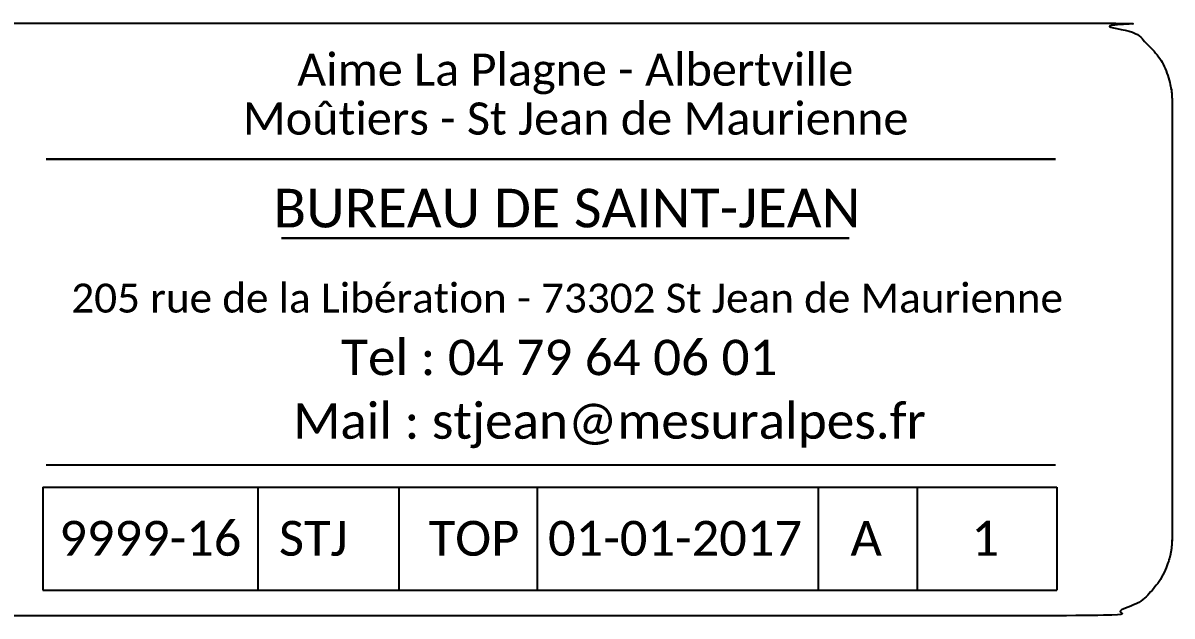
# Paper-space layout 'TOP_A1_00200_01-01-2017_MODELE' of a CAD drawing. Header units: metres. Extents: x -52 to 293, y -3 to 294.
# Drawn here: x 235.6 to 292.8, y 115.1 to 144.6 of the extents above; entities that cross this region are included whole.
import ezdxf
from ezdxf.enums import TextEntityAlignment as Align

# ---------------------------------------------------------------- set-up
doc = ezdxf.new("R2010")
doc.units = ezdxf.units.M
doc.header["$LTSCALE"] = 2
doc.layers.add('CARTOUCHE', color=7, linetype='Continuous')
doc.styles.add('Legend', font='CALIBRI.TTF')

psp = doc.layouts.new('TOP_A1_00200_01-01-2017_MODELE')

# ---------------------------------------------------------------- linework, layer by layer
at = {"layer": 'CARTOUCHE', "color": 32, "lineweight": 30}
psp.add_lwpolyline([(236.793, 137.819), (286.966, 137.819)], dxfattribs=at)
at = {"layer": 'CARTOUCHE', "color": 144, "lineweight": 30, "flags": 128}
psp.add_lwpolyline([(248.485, 133.88), (276.707, 133.88)], dxfattribs=at)
at = {"layer": 'CARTOUCHE', "color": 32}
psp.add_lwpolyline([(236.793, 122.623), (286.966, 122.623)], dxfattribs=at)
at = {"layer": 'CARTOUCHE', "color": 1, "flags": 128}
for points in [[(236.621, 121.514), (236.621, 116.393)], [(236.621, 121.514), (287.028, 121.514)], [(247.302, 121.514), (247.302, 116.393)], [(254.309, 121.514), (254.309, 116.393)], [(261.199, 121.514), (261.199, 116.393)], [(275.154, 121.514), (275.154, 116.393)], [(280.082, 121.514), (280.082, 116.393)], [(287.028, 121.514), (287.028, 116.393)], [(236.621, 116.393), (287.028, 116.393)]]:
    psp.add_lwpolyline(points, dxfattribs=at)
at = {"layer": 'CARTOUCHE'}
psp.add_rational_spline([(193.993, 140.736), (193.993, 129.845), (193.993, 118.954), (193.993, 115.114), (197.833, 115.114), (243.372, 115.114), (288.912, 115.114), (292.752, 115.114), (292.752, 118.954), (292.752, 129.845), (292.752, 140.736), (292.752, 144.576), (288.912, 144.576), (243.372, 144.576), (197.833, 144.576), (193.993, 144.576), (193.993, 140.736)], [1, 1, 1, 0.707106781187, 1, 1, 1, 0.707106781187, 1, 1, 1, 0.707106781187, 1, 1, 1, 0.707106781187, 1], degree=2, knots=[0, 0, 0, 1, 1, 2.570796, 2.570796, 3.570796, 3.570796, 5.141593, 5.141593, 6.141593, 6.141593, 7.712389, 7.712389, 8.712389, 8.712389, 10.283185, 10.283185, 10.283185], dxfattribs=at)

# ---------------------------------------------------------------- texts
at = {"layer": 'CARTOUCHE', "lineweight": 30, "style": 'Legend'}
for s, p in [('Aime La Plagne - Albertville', (276.908, 141.463)), ('Moûtiers - St Jean de Maurienne', (279.647, 139.033))]:
    psp.add_text(s, height=1.6, rotation=0, dxfattribs=at).set_placement(p, align=Align.RIGHT)
at = {"layer": 'CARTOUCHE', "color": 144, "lineweight": 30, "style": 'Legend'}
psp.add_text('BUREAU DE SAINT-JEAN', height=1.92, rotation=0, dxfattribs=at).set_placement((262.672, 134.422), align=Align.CENTER)
at = {"layer": 'CARTOUCHE', "color": 0, "lineweight": 15, "style": 'Legend'}
psp.add_text('205 rue de la Libération - 73302 St Jean de Maurienne', height=1.44, rotation=0, dxfattribs=at).set_placement((262.683, 130.188), align=Align.CENTER)
for s, p in [('Tel : 04 79 64 06 01', (273.14, 127.078)), ('Mail : stjean@mesuralpes.fr', (280.513, 123.915))]:
    psp.add_text(s, height=1.76, rotation=0, dxfattribs=at).set_placement(p, align=Align.RIGHT)
at = {"layer": 'CARTOUCHE', "color": 1, "style": 'Legend'}
for s, height, p in [('9999-16', 1.7351, (237.436, 118.098)), ('STJ', 1.7351, (248.359, 118.098)), ('TOP', 1.7351, (255.799, 118.098)), ('01-01-2017', 1.7351, (261.734, 118.098)), ('A', 1.735, (276.766, 118.1)), ('1', 1.735, (282.78, 118.098))]:
    psp.add_text(s, height=height, rotation=360, dxfattribs=at).set_placement(p)

doc.saveas('drawing.dxf')
